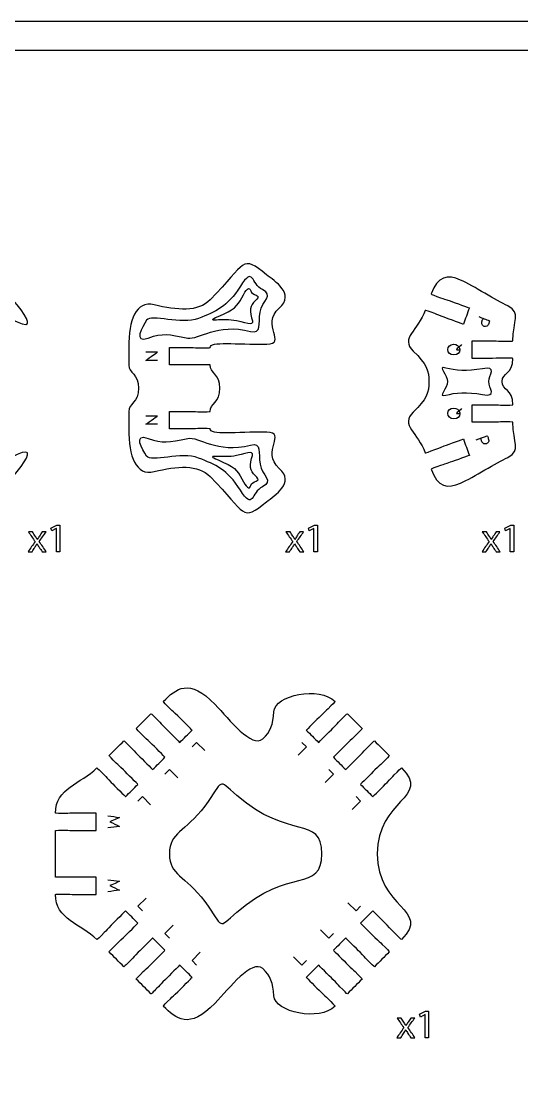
# Model space of a CAD drawing. Extents: x 0 to 620, y 0 to 360.
# Drawn here: x 103.8 to 190, y 178 to 360 of the extents above; entities that cross this region are included whole.
import ezdxf

# ---------------------------------------------------------------- set-up
doc = ezdxf.new("R2010")
doc.units = 0
doc.header["$MEASUREMENT"] = 0
doc.layers.add('DEFAULT', color=7, linetype='CONTINUOUS')

msp = doc.modelspace()

# ---------------------------------------------------------------- linework, layer by layer
at = {"layer": 'DEFAULT', "color": 36}
for points in [[(620, 0), (0, 0), (0, 360), (620, 360)], [(282.56, 5.38), (5, 5.38), (5, 355), (282.56, 355)], [(109.82, 272.64), (109.81, 272.64), (109.01, 272.21), (108.89, 272.69), (109.89, 273.22), (110.42, 273.22), (110.42, 268.63), (109.82, 268.63)], [(154.16, 272.64), (154.15, 272.64), (153.35, 272.21), (153.23, 272.69), (154.23, 273.22), (154.76, 273.22), (154.76, 268.63), (154.16, 268.63)], [(187.97, 272.64), (187.96, 272.64), (187.16, 272.21), (187.04, 272.69), (188.04, 273.22), (188.57, 273.22), (188.57, 268.63), (187.97, 268.63)], [(173.3, 188.94), (173.28, 188.94), (172.48, 188.5), (172.36, 188.98), (173.37, 189.51), (173.9, 189.51), (173.9, 184.93), (173.3, 184.93)]]:
    msp.add_lwpolyline(points, close=True, dxfattribs=at)
at = {"layer": 'DEFAULT', "color": 250}
for points in [[(133.17, 235.01), (133.96, 235.81), (135.39, 234.38)], [(152.07, 235.81), (152.86, 235.02), (151.43, 233.59)], [(128.49, 230.34), (129.29, 231.14), (130.72, 229.71)], [(156.74, 231.14), (157.53, 230.34), (156.1, 228.92)], [(123.82, 225.67), (124.62, 226.47), (126.05, 225.04)], [(161.41, 226.47), (162.2, 225.67), (160.77, 224.24)], [(124.62, 206.77), (123.82, 207.57), (125.25, 209)], [(162.2, 207.57), (161.41, 206.77), (159.98, 208.2)], [(129.29, 202.1), (128.49, 202.9), (129.92, 204.33)], [(157.53, 202.9), (156.74, 202.1), (155.31, 203.53)], [(133.96, 197.43), (133.17, 198.23), (134.59, 199.66)], [(152.86, 198.23), (152.07, 197.43), (150.64, 198.86)]]:
    msp.add_lwpolyline(points, dxfattribs=at)
at = {"layer": 'DEFAULT', "color": 1}
for points, knots in [([(98.01, 276.64), (94.02, 272.09), (96.06, 267.02), (87.88, 269.15), (79.71, 271.27), (73.73, 262.85), (68.26, 268.93), (62.79, 275.01), (55.77, 281.23), (50.65, 277.42), (45.53, 273.61), (46.1, 285.72), (44, 287.53), (41.9, 289.34), (44.38, 293.35), (44.38, 296.79), (44.38, 300.23), (41.9, 304.24), (44, 306.05), (46.1, 307.86), (45.53, 319.97), (50.65, 316.16), (55.77, 312.35), (62.79, 318.57), (68.26, 324.65), (73.73, 330.73), (79.71, 322.3), (87.88, 324.43), (96.06, 326.55), (94.02, 321.49), (98.01, 316.93), (102.01, 312.38), (110.06, 304), (100.12, 309.71), (98.05, 310.87), (93.1, 308.37), (89.28, 308.7), (85.46, 309.03), (83.78, 309.35), (84.78, 310.6), (87.58, 313.08), (83.93, 315.23), (82.6, 316.32), (78.23, 319.89), (79.2, 318.46), (72.89, 312.01), (70.79, 309.86), (67.17, 310.19), (63.22, 311.15), (60.07, 311.91), (58.86, 308.56), (58.86, 303.79), (58.86, 303.74), (58.07, 303.74), (57.11, 303.74), (56.52, 303.74), (56.32, 303.79), (55.36, 303.79), (54.19, 303.79), (53.03, 303.79), (51.86, 303.79), (51.86, 302.78), (51.86, 301.78), (51.86, 300.78), (53.03, 300.78), (54.19, 300.78), (55.36, 300.78), (56.32, 300.78), (56.52, 300.84), (57.11, 300.84), (58.07, 300.84), (58.86, 300.84), (58.86, 300.78), (58.87, 299.42), (60.55, 299.23), (60.55, 296.79), (60.55, 294.34), (58.86, 294.16), (58.86, 292.79), (58.86, 292.74), (58.07, 292.74), (57.11, 292.74), (56.52, 292.74), (56.32, 292.79), (55.36, 292.79), (54.61, 292.79), (53.85, 292.79), (53.1, 292.79), (52.68, 292.79), (52.27, 292.79), (51.86, 292.79), (51.86, 291.79), (51.86, 290.79), (51.86, 289.79), (53.03, 289.79), (54.19, 289.79), (55.36, 289.79), (56.32, 289.79), (56.52, 289.84), (57.11, 289.84), (58.07, 289.84), (58.86, 289.84), (58.86, 289.79), (58.86, 285.02), (60.07, 281.67), (63.22, 282.43), (67.17, 283.39), (70.79, 283.72), (72.89, 281.57), (79.2, 275.12), (78.23, 273.68), (82.6, 277.25), (83.93, 278.34), (87.58, 280.49), (84.78, 282.98), (83.78, 284.22), (85.46, 284.55), (89.28, 284.88), (93.1, 285.21), (98.05, 282.7), (100.12, 283.86), (110.06, 289.58), (102.01, 281.2), (98.01, 276.64)], [1, 1, 1, 1, 2, 2, 2, 3, 3, 3, 4, 4, 4, 5, 5, 5, 6, 6, 6, 7, 7, 7, 8, 8, 8, 9, 9, 9, 10, 10, 10, 11, 11, 11, 12, 12, 12, 13, 13, 13, 14, 14, 14, 15, 15, 15, 16, 16, 16, 17, 17, 17, 18.02, 18.02, 18.02, 19.02, 19.02, 19.02, 20.02, 20.02, 20.02, 29.95, 29.95, 29.95, 38.46, 38.46, 38.46, 48.39, 48.39, 48.39, 49.39, 49.39, 49.39, 50.39, 50.39, 50.39, 51.39, 51.39, 51.39, 52.39, 52.39, 52.39, 53.39, 53.39, 53.39, 54.39, 54.39, 54.39, 60.81, 60.81, 60.81, 64.32, 64.32, 64.32, 72.83, 72.83, 72.83, 82.76, 82.76, 82.76, 83.76, 83.76, 83.76, 84.76, 84.76, 84.76, 85.76, 85.76, 85.76, 86.76, 86.76, 86.76, 87.76, 87.76, 87.76, 88.76, 88.76, 88.76, 89.76, 89.76, 89.76, 90.76, 90.76, 90.76, 91.76, 91.76, 91.76, 91.76]), ([(146.02, 277.25), (141.65, 273.68), (142.61, 275.12), (136.31, 281.57), (134.21, 283.72), (130.59, 283.39), (126.64, 282.43), (123.49, 281.67), (122.28, 285.02), (122.28, 289.79), (122.28, 290.79), (122.28, 291.79), (122.28, 292.79), (122.28, 294.16), (123.97, 294.34), (123.97, 296.79), (123.97, 299.23), (122.29, 299.42), (122.28, 300.78), (122.28, 301.78), (122.28, 302.78), (122.28, 303.79), (122.28, 308.56), (123.49, 311.91), (126.64, 311.15), (130.59, 310.19), (134.21, 309.86), (136.31, 312.01), (142.61, 318.46), (141.65, 319.89), (146.02, 316.32), (147.35, 315.23), (151, 313.08), (148.2, 310.6), (144.88, 307.66), (149.67, 304.43), (146.04, 304.37), (140.64, 304.3), (136.28, 304.93), (136.28, 303.79), (136.28, 303.74), (135.5, 303.74), (134.53, 303.74), (133.94, 303.74), (133.75, 303.79), (132.78, 303.79), (131.61, 303.79), (130.45, 303.79), (129.28, 303.79), (129.28, 302.79), (129.28, 301.79), (129.28, 300.79), (130.45, 300.79), (131.61, 300.79), (132.78, 300.79), (133.75, 300.79), (133.94, 300.84), (134.53, 300.84), (135.5, 300.84), (136.28, 300.84), (136.28, 300.79), (136.28, 299.42), (137.97, 299.24), (137.97, 296.79), (137.97, 294.34), (136.29, 294.15), (136.28, 292.79), (136.28, 292.74), (135.5, 292.74), (134.53, 292.74), (133.94, 292.74), (133.75, 292.79), (132.78, 292.79), (131.61, 292.79), (130.45, 292.79), (129.28, 292.79), (129.28, 291.79), (129.28, 290.79), (129.28, 289.79), (130.45, 289.79), (131.61, 289.79), (132.78, 289.79), (133.75, 289.79), (133.94, 289.84), (134.53, 289.84), (135.5, 289.84), (136.28, 289.84), (136.28, 289.79), (136.28, 288.66), (140.64, 289.28), (146.04, 289.21), (149.67, 289.15), (144.88, 285.92), (148.2, 282.98), (151, 280.49), (147.35, 278.34), (146.02, 277.25)], [1, 1, 1, 1, 2, 2, 2, 3, 3, 3, 4, 4, 4, 12.51, 12.51, 12.51, 13.51, 13.51, 13.51, 14.51, 14.51, 14.51, 23.04, 23.04, 23.04, 24.04, 24.04, 24.04, 25.04, 25.04, 25.04, 26.04, 26.04, 26.04, 27.04, 27.04, 27.04, 28.04, 28.04, 28.04, 29.04, 29.04, 29.04, 30.04, 30.04, 30.04, 31.04, 31.04, 31.04, 40.97, 40.97, 40.97, 49.48, 49.48, 49.48, 59.41, 59.41, 59.41, 60.41, 60.41, 60.41, 61.41, 61.41, 61.41, 62.41, 62.41, 62.41, 63.41, 63.41, 63.41, 64.41, 64.41, 64.41, 65.41, 65.41, 65.41, 75.34, 75.34, 75.34, 83.85, 83.85, 83.85, 93.78, 93.78, 93.78, 94.78, 94.78, 94.78, 95.78, 95.78, 95.78, 96.78, 96.78, 96.78, 97.78, 97.78, 97.78, 98.78, 98.78, 98.78, 98.78]), ([(188.41, 290.93), (188.41, 287.31), (189.94, 286.22), (187.54, 284.88), (185.59, 284.02), (181.65, 281.44), (179.42, 280.45), (177.19, 279.45), (175.42, 279.72), (174.34, 282.84), (174.32, 282.89), (175.06, 283.16), (175.97, 283.48), (176.52, 283.69), (176.72, 283.7), (177.63, 284.03), (178.45, 284.33), (180.92, 285.23), (180.92, 285.23), (180.58, 286.17), (180.24, 287.11), (179.89, 288.05), (179.89, 288.05), (177.42, 287.15), (176.6, 286.85), (175.69, 286.53), (175.53, 286.41), (174.98, 286.21), (174.07, 285.88), (173.33, 285.61), (173.31, 285.66), (172.07, 289.07), (168.95, 290.49), (171.25, 292.67), (173.56, 294.85), (173.96, 296.12), (173.96, 297.93), (173.96, 299.73), (173.56, 301.01), (171.25, 303.19), (168.95, 305.37), (172.07, 306.79), (173.31, 310.2), (173.33, 310.25), (174.07, 309.98), (174.98, 309.65), (175.53, 309.45), (175.69, 309.33), (176.6, 309), (177.42, 308.7), (179.89, 307.8), (179.89, 307.8), (180.24, 308.74), (180.58, 309.68), (180.92, 310.62), (180.92, 310.62), (178.45, 311.52), (177.63, 311.82), (176.72, 312.15), (176.52, 312.17), (175.97, 312.37), (175.06, 312.7), (174.32, 312.97), (174.34, 313.02), (175.42, 316.13), (177.19, 316.41), (179.42, 315.41), (181.65, 314.42), (185.59, 311.83), (187.54, 310.97), (189.94, 309.63), (188.41, 308.55), (188.41, 304.93), (188.41, 304.88), (187.63, 304.88), (186.66, 304.88), (186.07, 304.88), (185.87, 304.93), (184.91, 304.93), (183.74, 304.93), (182.57, 304.93), (181.4, 304.93), (181.4, 303.93), (181.4, 302.93), (181.4, 301.93), (182.57, 301.93), (183.74, 301.93), (184.91, 301.93), (185.87, 301.93), (186.07, 301.98), (186.66, 301.98), (187.63, 301.98), (188.41, 301.98), (188.41, 301.93), (188.41, 299.12), (186.55, 299.53), (186.55, 297.93), (186.55, 296.33), (188.4, 296.74), (188.41, 293.93), (188.41, 293.88), (187.63, 293.88), (186.66, 293.88), (186.07, 293.88), (185.87, 293.93), (184.91, 293.93), (183.74, 293.93), (182.57, 293.93), (181.4, 293.93), (181.4, 292.93), (181.4, 291.93), (181.4, 290.93), (182.57, 290.93), (183.74, 290.93), (184.91, 290.93), (185.87, 290.93), (186.07, 290.98), (186.66, 290.98), (187.63, 290.98), (188.41, 290.98), (188.41, 290.93)], [1, 1, 1, 1, 2, 2, 2, 3, 3, 3, 4, 4, 4, 5, 5, 5, 6, 6, 6, 7, 7, 7, 15.51282, 15.51282, 15.51282, 16.51282, 16.51282, 16.51282, 17.51282, 17.51282, 17.51282, 18.51282, 18.51282, 18.51282, 19.51282, 19.51282, 19.51282, 20.51282, 20.51282, 20.51282, 21.51282, 21.51282, 21.51282, 22.51282, 22.51282, 22.51282, 23.51282, 23.51282, 23.51282, 24.51282, 24.51282, 24.51282, 25.51282, 25.51282, 25.51282, 34.016243, 34.016243, 34.016243, 35.016243, 35.016243, 35.016243, 36.016243, 36.016243, 36.016243, 37.016243, 37.016243, 37.016243, 38.016243, 38.016243, 38.016243, 39.016243, 39.016243, 39.016243, 40.016243, 40.016243, 40.016243, 41.016243, 41.016243, 41.016243, 42.016243, 42.016243, 42.016243, 51.946243, 51.946243, 51.946243, 60.456243, 60.456243, 60.456243, 70.386243, 70.386243, 70.386243, 71.386243, 71.386243, 71.386243, 72.386243, 72.386243, 72.386243, 73.386243, 73.386243, 73.386243, 74.386243, 74.386243, 74.386243, 75.386243, 75.386243, 75.386243, 76.386243, 76.386243, 76.386243, 86.316243, 86.316243, 86.316243, 94.826243, 94.826243, 94.826243, 104.756243, 104.756243, 104.756243, 105.756243, 105.756243, 105.756243, 106.756243, 106.756243, 106.756243, 106.756243]), ([(169.25, 231.4), (169.22, 231.43), (168.66, 230.88), (167.98, 230.2), (167.57, 229.78), (167.46, 229.61), (166.78, 228.92), (166.16, 228.3), (164.3, 226.45), (164.3, 226.45), (163.6, 227.15), (162.89, 227.86), (162.18, 228.57), (162.18, 228.57), (164.04, 230.43), (164.66, 231.05), (165.34, 231.73), (165.51, 231.83), (165.93, 232.25), (166.61, 232.93), (167.17, 233.48), (167.13, 233.52), (166.28, 234.37), (165.43, 235.22), (164.58, 236.07), (164.55, 236.11), (163.99, 235.55), (163.31, 234.87), (162.89, 234.45), (162.79, 234.27), (162.11, 233.59), (161.49, 232.97), (159.63, 231.11), (159.63, 231.11), (158.93, 231.82), (158.22, 232.53), (157.51, 233.24), (157.51, 233.24), (159.37, 235.1), (159.99, 235.71), (160.67, 236.4), (160.84, 236.5), (161.26, 236.92), (161.94, 237.6), (162.5, 238.16), (162.46, 238.19), (161.61, 239.04), (160.76, 239.89), (159.91, 240.74), (159.88, 240.77), (159.32, 240.22), (158.64, 239.54), (158.22, 239.12), (158.12, 238.95), (157.44, 238.26), (156.82, 237.64), (154.96, 235.78), (154.96, 235.78), (154.26, 236.49), (153.55, 237.2), (152.84, 237.91), (152.84, 237.91), (154.7, 239.77), (155.32, 240.38), (156, 241.07), (156.17, 241.17), (156.59, 241.59), (157.27, 242.27), (157.83, 242.83), (157.79, 242.86), (155.11, 245.55), (147.42, 243.92), (147.26, 241.09), (147.13, 238.83), (146.71, 237.64), (145.35, 236.4), (143.5, 234.72), (139.62, 239.73), (137.13, 242.34), (132.68, 247), (130.41, 245.04), (128.23, 242.86), (128.2, 242.82), (128.75, 242.27), (129.43, 241.58), (129.85, 241.17), (130.03, 241.07), (130.71, 240.38), (131.33, 239.77), (133.19, 237.91), (133.19, 237.91), (132.48, 237.2), (131.77, 236.49), (131.06, 235.78), (131.06, 235.78), (129.21, 237.64), (128.59, 238.26), (127.9, 238.95), (127.8, 239.12), (127.38, 239.53), (126.7, 240.22), (126.15, 240.77), (126.11, 240.74), (125.26, 239.89), (124.42, 239.04), (123.57, 238.19), (123.53, 238.15), (124.08, 237.6), (124.77, 236.92), (125.18, 236.5), (125.36, 236.4), (126.04, 235.72), (126.66, 235.1), (128.52, 233.24), (128.52, 233.24), (127.81, 232.53), (127.1, 231.82), (126.39, 231.12), (126.39, 231.12), (124.54, 232.97), (123.92, 233.59), (123.24, 234.28), (123.13, 234.45), (122.71, 234.86), (122.03, 235.55), (121.48, 236.1), (121.44, 236.07), (120.59, 235.22), (119.74, 234.37), (118.9, 233.52), (118.86, 233.48), (119.41, 232.93), (120.1, 232.25), (120.51, 231.83), (120.69, 231.73), (121.37, 231.05), (121.99, 230.43), (123.85, 228.57), (123.85, 228.57), (123.14, 227.86), (122.43, 227.15), (121.73, 226.45), (121.73, 226.45), (119.87, 228.31), (119.25, 228.92), (118.56, 229.61), (118.46, 229.78), (118.05, 230.2), (117.36, 230.88), (116.81, 231.43), (116.77, 231.4), (114.08, 228.71), (109.65, 227.92), (109.65, 223.62), (109.65, 223.57), (110.43, 223.57), (111.4, 223.57), (111.98, 223.57), (112.18, 223.62), (113.15, 223.62), (114.31, 223.62), (115.48, 223.62), (116.65, 223.62), (116.65, 222.62), (116.65, 221.62), (116.65, 220.62), (115.48, 220.62), (114.31, 220.62), (113.15, 220.62), (112.18, 220.62), (111.98, 220.67), (111.4, 220.67), (110.43, 220.67), (109.65, 220.67), (109.65, 220.62), (109.65, 217.95), (109.65, 215.29), (109.65, 212.62), (109.65, 212.57), (110.43, 212.57), (111.4, 212.57), (111.98, 212.57), (112.18, 212.62), (113.15, 212.62), (113.76, 212.62), (114.38, 212.62), (114.99, 212.62), (115.54, 212.62), (116.1, 212.62), (116.65, 212.62), (116.65, 211.62), (116.65, 210.62), (116.65, 209.62), (115.48, 209.62), (114.31, 209.62), (113.15, 209.62), (112.18, 209.62), (111.98, 209.67), (111.4, 209.67), (110.43, 209.67), (109.65, 209.67), (109.65, 209.62), (109.65, 205.32), (114.08, 204.53), (116.77, 201.84), (116.81, 201.81), (117.36, 202.36), (118.05, 203.04), (118.46, 203.46), (118.56, 203.63), (119.25, 204.32), (119.87, 204.93), (121.72, 206.79), (121.72, 206.79), (122.43, 206.09), (123.14, 205.38), (123.85, 204.67), (123.85, 204.67), (121.99, 202.81), (121.37, 202.19), (120.68, 201.51), (120.52, 201.41), (120.1, 200.99), (119.41, 200.31), (118.86, 199.75), (118.9, 199.72), (119.74, 198.87), (120.59, 198.02), (121.44, 197.17), (121.48, 197.13), (122.03, 197.69), (122.72, 198.37), (123.13, 198.79), (123.23, 198.96), (123.92, 199.65), (124.54, 200.26), (126.39, 202.12), (126.39, 202.12), (127.1, 201.41), (127.81, 200.71), (128.52, 200), (128.52, 200), (126.66, 198.14), (126.04, 197.52), (125.36, 196.84), (125.18, 196.74), (124.77, 196.32), (124.08, 195.64), (123.53, 195.08), (123.56, 195.05), (124.41, 194.2), (125.26, 193.35), (126.11, 192.5), (126.15, 192.46), (126.7, 193.02), (127.39, 193.7), (127.8, 194.12), (127.9, 194.29), (128.59, 194.98), (129.2, 195.6), (131.06, 197.45), (131.06, 197.45), (131.77, 196.75), (132.48, 196.04), (133.19, 195.33), (133.19, 195.33), (131.33, 193.47), (130.71, 192.85), (130.03, 192.17), (129.85, 192.07), (129.44, 191.65), (128.75, 190.97), (128.2, 190.41), (128.23, 190.38), (130.41, 188.2), (132.69, 186.24), (137.13, 190.9), (139.63, 193.52), (143.5, 198.52), (145.35, 196.84), (146.71, 195.6), (147.13, 194.41), (147.26, 192.15), (147.43, 189.33), (155.12, 187.7), (157.79, 190.38), (157.79, 190.45), (157.25, 190.99), (156.59, 191.65), (156.17, 192.07), (156, 192.17), (155.32, 192.85), (154.7, 193.47), (152.84, 195.33), (152.84, 195.33), (153.55, 196.04), (154.26, 196.74), (154.96, 197.45), (154.96, 197.45), (156.82, 195.59), (157.44, 194.98), (158.12, 194.29), (158.23, 194.12), (158.64, 193.7), (159.32, 193.02), (159.88, 192.47), (159.91, 192.5), (160.76, 193.35), (161.61, 194.2), (162.46, 195.05), (162.5, 195.08), (161.95, 195.64), (161.26, 196.32), (160.84, 196.74), (160.67, 196.84), (159.99, 197.52), (159.37, 198.14), (157.51, 200), (157.51, 200), (158.22, 200.71), (158.92, 201.41), (159.63, 202.12), (159.63, 202.12), (161.49, 200.26), (162.11, 199.65), (162.79, 198.96), (162.89, 198.79), (163.31, 198.37), (163.99, 197.69), (164.55, 197.13), (164.58, 197.17), (165.43, 198.02), (166.28, 198.87), (167.13, 199.72), (167.17, 199.76), (166.62, 200.31), (165.93, 200.99), (165.52, 201.41), (165.34, 201.51), (164.66, 202.19), (164.04, 202.81), (162.18, 204.67), (162.18, 204.67), (162.89, 205.38), (163.59, 206.09), (164.3, 206.79), (164.3, 206.79), (166.16, 204.93), (166.78, 204.31), (167.46, 203.63), (167.57, 203.46), (167.98, 203.04), (168.67, 202.36), (169.22, 201.81), (169.25, 201.84), (174.41, 206.99), (165.06, 207.21), (165.06, 216.61), (165.06, 226.02), (174.41, 226.24), (169.25, 231.4)], [1, 1, 1, 1, 2, 2, 2, 3, 3, 3, 4, 4, 4, 12.499424, 12.499424, 12.499424, 13.499424, 13.499424, 13.499424, 14.499424, 14.499424, 14.499424, 15.499424, 15.499424, 15.499424, 25.710045, 25.710045, 25.710045, 26.710045, 26.710045, 26.710045, 27.710045, 27.710045, 27.710045, 28.710045, 28.710045, 28.710045, 37.223611, 37.223611, 37.223611, 38.223611, 38.223611, 38.223611, 39.223611, 39.223611, 39.223611, 40.223611, 40.223611, 40.223611, 50.434233, 50.434233, 50.434233, 51.434233, 51.434233, 51.434233, 52.434233, 52.434233, 52.434233, 53.434233, 53.434233, 53.434233, 61.947799, 61.947799, 61.947799, 62.947799, 62.947799, 62.947799, 63.947799, 63.947799, 63.947799, 64.947799, 64.947799, 64.947799, 65.947799, 65.947799, 65.947799, 66.947799, 66.947799, 66.947799, 67.947799, 67.947799, 67.947799, 68.947799, 68.947799, 68.947799, 69.947799, 69.947799, 69.947799, 70.947799, 70.947799, 70.947799, 71.947799, 71.947799, 71.947799, 80.461364, 80.461364, 80.461364, 81.461364, 81.461364, 81.461364, 82.461364, 82.461364, 82.461364, 83.461364, 83.461364, 83.461364, 93.671986, 93.671986, 93.671986, 94.671986, 94.671986, 94.671986, 95.671986, 95.671986, 95.671986, 96.671986, 96.671986, 96.671986, 105.178484, 105.178484, 105.178484, 106.178484, 106.178484, 106.178484, 107.178484, 107.178484, 107.178484, 108.178484, 108.178484, 108.178484, 118.389106, 118.389106, 118.389106, 119.389106, 119.389106, 119.389106, 120.389106, 120.389106, 120.389106, 121.389106, 121.389106, 121.389106, 129.895603, 129.895603, 129.895603, 130.895603, 130.895603, 130.895603, 131.895603, 131.895603, 131.895603, 132.895603, 132.895603, 132.895603, 133.895603, 133.895603, 133.895603, 134.895603, 134.895603, 134.895603, 135.895603, 135.895603, 135.895603, 145.825603, 145.825603, 145.825603, 154.335603, 154.335603, 154.335603, 164.265603, 164.265603, 164.265603, 165.265603, 165.265603, 165.265603, 166.265603, 166.265603, 166.265603, 188.935603, 188.935603, 188.935603, 189.935603, 189.935603, 189.935603, 190.935603, 190.935603, 190.935603, 196.165603, 196.165603, 196.165603, 200.865603, 200.865603, 200.865603, 209.375603, 209.375603, 209.375603, 219.305603, 219.305603, 219.305603, 220.305603, 220.305603, 220.305603, 221.305603, 221.305603, 221.305603, 222.305603, 222.305603, 222.305603, 223.305603, 223.305603, 223.305603, 224.305603, 224.305603, 224.305603, 225.305603, 225.305603, 225.305603, 233.819169, 233.819169, 233.819169, 234.819169, 234.819169, 234.819169, 235.819169, 235.819169, 235.819169, 236.819169, 236.819169, 236.819169, 247.029791, 247.029791, 247.029791, 248.029791, 248.029791, 248.029791, 249.029791, 249.029791, 249.029791, 250.029791, 250.029791, 250.029791, 258.543356, 258.543356, 258.543356, 259.543356, 259.543356, 259.543356, 260.543356, 260.543356, 260.543356, 261.543356, 261.543356, 261.543356, 271.753978, 271.753978, 271.753978, 272.753978, 272.753978, 272.753978, 273.753978, 273.753978, 273.753978, 274.753978, 274.753978, 274.753978, 283.260476, 283.260476, 283.260476, 284.260476, 284.260476, 284.260476, 285.260476, 285.260476, 285.260476, 286.260476, 286.260476, 286.260476, 287.260476, 287.260476, 287.260476, 288.260476, 288.260476, 288.260476, 289.260476, 289.260476, 289.260476, 290.260476, 290.260476, 290.260476, 291.260476, 291.260476, 291.260476, 292.260476, 292.260476, 292.260476, 293.260476, 293.260476, 293.260476, 301.774041, 301.774041, 301.774041, 302.774041, 302.774041, 302.774041, 303.774041, 303.774041, 303.774041, 304.774041, 304.774041, 304.774041, 314.984663, 314.984663, 314.984663, 315.984663, 315.984663, 315.984663, 316.984663, 316.984663, 316.984663, 317.984663, 317.984663, 317.984663, 326.491161, 326.491161, 326.491161, 327.491161, 327.491161, 327.491161, 328.491161, 328.491161, 328.491161, 329.491161, 329.491161, 329.491161, 339.701783, 339.701783, 339.701783, 340.701783, 340.701783, 340.701783, 341.701783, 341.701783, 341.701783, 342.701783, 342.701783, 342.701783, 351.215348, 351.215348, 351.215348, 352.215348, 352.215348, 352.215348, 353.215348, 353.215348, 353.215348, 354.215348, 354.215348, 354.215348, 355.215348, 355.215348, 355.215348, 356.215348, 356.215348, 356.215348, 356.215348]), ([(140.91, 206.59), (137.46, 203.57), (138.76, 203.86), (135.35, 208.41), (131.93, 212.96), (129.29, 212.85), (129.29, 216.61), (129.29, 220.38), (131.93, 220.28), (135.35, 224.82), (138.76, 229.37), (137.46, 229.67), (140.91, 226.65), (149.81, 218.87), (155.51, 223.32), (155.51, 216.62), (155.51, 209.92), (149.81, 214.37), (140.91, 206.59)], [1, 1, 1, 1, 2, 2, 2, 3, 3, 3, 4, 4, 4, 5, 5, 5, 6, 6, 6, 7, 7, 7, 7])]:
    msp.add_open_spline(points, degree=3, knots=knots, dxfattribs=at)
at = {"layer": 'DEFAULT', "color": 5}
for points, knots in [([(132.46, 305.43), (129.04, 306.08), (128.24, 306.36), (125.61, 305.43), (122.98, 304.5), (124.59, 307.32), (125.36, 308.48), (126.14, 309.65), (131.32, 307.65), (134.29, 308.82), (137.26, 309.98), (139.2, 310.74), (141.49, 314.34), (143.79, 317.95), (143.32, 314.72), (145.31, 313.76), (147.31, 312.8), (145.23, 311.86), (144.9, 309.88), (144.57, 307.9), (145.17, 306.08), (143.26, 306.57), (137.44, 308.07), (134.31, 305.08), (132.46, 305.43)], [0, 0, 0, 0, 1, 1, 1, 2, 2, 2, 3, 3, 3, 4, 4, 4, 5, 5, 5, 6, 6, 6, 7, 7, 7, 8, 8, 8, 8]), ([(177.18, 297.93), (177.18, 299.01), (175.3, 300.71), (176.87, 300.27), (178.45, 299.84), (180.53, 299.65), (183.18, 300.15), (185.82, 300.64), (184.25, 299.09), (184.25, 297.93), (184.25, 296.77), (185.82, 295.21), (183.18, 295.71), (180.53, 296.21), (178.45, 296.02), (176.87, 295.58), (175.3, 295.15), (177.18, 296.85), (177.18, 297.93)], [0, 0, 0, 0, 1, 1, 1, 2, 2, 2, 3, 3, 3, 4, 4, 4, 5, 5, 5, 6, 6, 6, 6]), ([(132.46, 288.15), (129.04, 287.5), (128.24, 287.22), (125.61, 288.15), (122.98, 289.08), (124.59, 286.26), (125.36, 285.1), (126.14, 283.93), (131.32, 285.93), (134.29, 284.77), (137.26, 283.6), (139.2, 282.84), (141.49, 279.24), (143.79, 275.63), (143.32, 278.86), (145.31, 279.82), (147.31, 280.78), (145.23, 281.72), (144.9, 283.7), (144.57, 285.68), (145.17, 287.5), (143.26, 287.01), (137.44, 285.51), (134.31, 288.5), (132.46, 288.15)], [0, 0, 0, 0, 1, 1, 1, 2, 2, 2, 3, 3, 3, 4, 4, 4, 5, 5, 5, 6, 6, 6, 7, 7, 7, 8, 8, 8, 8])]:
    msp.add_open_spline(points, degree=3, knots=knots, dxfattribs=at)
at = {"layer": 'DEFAULT', "color": 3}
for points in [[(143.43, 308.9), (142.88, 310.56), (143.49, 311.37), (144.32, 312.13), (145.15, 312.88), (143.49, 312.73), (143.28, 313.55), (143.07, 314.38), (142.49, 313.88), (141.74, 312.38), (141, 310.89), (140.42, 310.31), (137.68, 309.15), (134.94, 307.99), (138.59, 308.9), (140.83, 308.4), (143.07, 307.9), (143.95, 307.32), (143.43, 308.9)], [(143.43, 284.68), (142.88, 283.02), (143.49, 282.21), (144.32, 281.45), (145.15, 280.7), (143.49, 280.85), (143.28, 280.03), (143.07, 279.2), (142.49, 279.7), (141.74, 281.2), (141, 282.69), (140.42, 283.27), (137.68, 284.43), (134.94, 285.59), (138.59, 284.68), (140.83, 285.18), (143.07, 285.68), (143.95, 286.26), (143.43, 284.68)]]:
    msp.add_open_spline(points, degree=3, knots=[0, 0, 0, 0, 1, 1, 1, 2, 2, 2, 3, 3, 3, 4, 4, 4, 5, 5, 5, 6, 6, 6, 6], dxfattribs=at)
at = {"layer": 'DEFAULT', "color": 250}
for points, knots in [([(182.52, 309.11), (183.15, 308.88), (183.77, 308.65), (184.4, 308.42), (184.37, 308.3), (184.34, 308.14), (184.26, 307.94), (184.17, 307.7), (184.05, 307.54), (183.91, 307.46), (183.78, 307.39), (183.62, 307.38), (183.45, 307.44), (183.28, 307.51), (183.16, 307.6), (183.1, 307.74), (183.01, 307.92), (183.02, 308.15), (183.1, 308.39), (183.13, 308.47), (183.3, 308.77), (183.36, 308.8)], [0, 0, 0, 0, 5.660718, 5.660718, 5.660718, 6.660718, 6.660718, 6.660718, 7.660718, 7.660718, 7.660718, 8.660718, 8.660718, 8.660718, 9.660718, 9.660718, 9.660718, 10.660718, 10.660718, 10.660718, 11.660718, 11.660718, 11.660718, 11.660718]), ([(179.54, 304.29), (179.46, 304.02), (178.76, 303.66), (178.68, 303.43), (178.66, 303.39), (179.27, 303.44), (179.27, 303.4), (179.25, 302.92), (178.9, 302.51), (178.25, 302.51), (177.6, 302.51), (177.19, 302.9), (177.19, 303.45), (177.19, 304), (177.61, 304.35), (178.21, 304.35), (178.73, 304.35), (179.1, 304.04), (179.18, 303.81), (179.27, 303.58), (179.28, 303.43), (179.28, 303.43)], [0, 0, 0, 0, 1, 1, 1, 2, 2, 2, 3, 3, 3, 4, 4, 4, 5, 5, 5, 6, 6, 6, 7, 7, 7, 7]), ([(127.25, 301.59), (126.57, 301.59), (125.9, 301.59), (125.23, 301.59), (125.23, 301.59), (127.04, 302.9), (127.25, 303), (126.57, 302.99), (125.9, 302.98), (125.23, 302.97)], [0, 0, 0, 0, 5.729, 5.729, 5.729, 6.729, 6.729, 6.729, 12.458404, 12.458404, 12.458404, 12.458404]), ([(179.54, 293.3), (179.46, 293.02), (178.76, 292.67), (178.68, 292.43), (178.66, 292.39), (179.27, 292.44), (179.27, 292.4), (179.25, 291.92), (178.9, 291.51), (178.25, 291.51), (177.6, 291.51), (177.19, 291.91), (177.19, 292.45), (177.19, 293), (177.61, 293.36), (178.21, 293.36), (178.73, 293.36), (179.1, 293.04), (179.18, 292.81), (179.27, 292.59), (179.28, 292.43), (179.28, 292.43)], [0, 0, 0, 0, 1, 1, 1, 2, 2, 2, 3, 3, 3, 4, 4, 4, 5, 5, 5, 6, 6, 6, 7, 7, 7, 7]), ([(127.25, 290.59), (126.57, 290.59), (125.9, 290.59), (125.23, 290.59), (125.23, 290.59), (127.04, 291.9), (127.25, 292), (126.57, 291.99), (125.9, 291.98), (125.23, 291.97)], [0, 0, 0, 0, 5.729, 5.729, 5.729, 6.729, 6.729, 6.729, 12.458404, 12.458404, 12.458404, 12.458404]), ([(182.1, 287.92), (182.72, 288.15), (183.35, 288.37), (183.97, 288.6), (184.03, 288.49), (184.11, 288.34), (184.18, 288.15), (184.27, 287.9), (184.28, 287.7), (184.22, 287.55), (184.16, 287.42), (184.05, 287.31), (183.88, 287.24), (183.71, 287.18), (183.55, 287.18), (183.42, 287.24), (183.23, 287.32), (183.09, 287.51), (183, 287.75), (182.97, 287.82), (182.91, 288.16), (182.94, 288.23)], [0, 0, 0, 0, 5.660974, 5.660974, 5.660974, 6.660974, 6.660974, 6.660974, 7.660974, 7.660974, 7.660974, 8.660974, 8.660974, 8.660974, 9.660974, 9.660974, 9.660974, 10.660974, 10.660974, 10.660974, 11.660974, 11.660974, 11.660974, 11.660974]), ([(118.68, 223.15), (119.35, 223.06), (120.03, 222.97), (120.7, 222.89), (120.7, 222.89), (119.25, 222.18), (119.04, 222.13), (119.6, 221.86), (120.15, 221.6), (120.7, 221.33), (120.03, 221.25), (119.35, 221.17), (118.68, 221.09)], [0, 0, 0, 0, 5.777674, 5.777674, 5.777674, 6.777674, 6.777674, 6.777674, 11.990209, 11.990209, 11.990209, 17.760218, 17.760218, 17.760218, 17.760218]), ([(118.68, 212.15), (119.35, 212.06), (120.03, 211.97), (120.7, 211.89), (120.7, 211.89), (119.25, 211.18), (119.04, 211.13), (119.6, 210.87), (120.15, 210.6), (120.7, 210.34), (120.03, 210.25), (119.35, 210.17), (118.68, 210.09)], [0, 0, 0, 0, 5.777674, 5.777674, 5.777674, 6.777674, 6.777674, 6.777674, 11.990209, 11.990209, 11.990209, 17.760218, 17.760218, 17.760218, 17.760218])]:
    msp.add_open_spline(points, degree=3, knots=knots, dxfattribs=at)
at = {"layer": 'DEFAULT', "color": 36}
for points, knots in [([(105.69, 272.05), (105.86, 271.81), (106.02, 271.56), (106.18, 271.32), (106.31, 271.13), (106.41, 270.95), (106.53, 270.76), (106.53, 270.76), (106.54, 270.76), (106.55, 270.76), (106.66, 270.96), (106.77, 271.14), (106.89, 271.32), (107.05, 271.57), (107.21, 271.81), (107.37, 272.05), (107.59, 272.05), (107.81, 272.05), (108.04, 272.05), (107.65, 271.5), (107.26, 270.95), (106.87, 270.4), (107.27, 269.81), (107.67, 269.22), (108.07, 268.63), (107.84, 268.63), (107.6, 268.63), (107.37, 268.63), (107.2, 268.89), (107.03, 269.15), (106.87, 269.4), (106.73, 269.6), (106.62, 269.79), (106.5, 270), (106.49, 270), (106.49, 270), (106.48, 270), (106.37, 269.78), (106.25, 269.61), (106.12, 269.4), (105.96, 269.15), (105.8, 268.89), (105.63, 268.63), (105.4, 268.63), (105.17, 268.63), (104.95, 268.63), (105.35, 269.22), (105.76, 269.8), (106.16, 270.38), (105.77, 270.93), (105.39, 271.49), (105, 272.05), (105.23, 272.05), (105.46, 272.05), (105.69, 272.05)], [0, 0, 0, 0, 2.496157, 2.496157, 2.496157, 3.496157, 3.496157, 3.496157, 3.557157, 3.557157, 3.557157, 4.557157, 4.557157, 4.557157, 7.026432, 7.026432, 7.026432, 8.927432, 8.927432, 8.927432, 14.655291, 14.655291, 14.655291, 20.702604, 20.702604, 20.702604, 22.702604, 22.702604, 22.702604, 25.305134, 25.305134, 25.305134, 26.305134, 26.305134, 26.305134, 26.345134, 26.345134, 26.345134, 27.345134, 27.345134, 27.345134, 29.936806, 29.936806, 29.936806, 31.877806, 31.877806, 31.877806, 37.898932, 37.898932, 37.898932, 43.663954, 43.663954, 43.663954, 45.623954, 45.623954, 45.623954, 45.623954]), ([(150.04, 272.05), (150.2, 271.81), (150.36, 271.56), (150.52, 271.32), (150.65, 271.13), (150.76, 270.95), (150.87, 270.76), (150.87, 270.76), (150.88, 270.76), (150.89, 270.76), (151, 270.96), (151.12, 271.14), (151.23, 271.32), (151.39, 271.57), (151.55, 271.81), (151.71, 272.05), (151.93, 272.05), (152.15, 272.05), (152.38, 272.05), (151.99, 271.5), (151.6, 270.95), (151.21, 270.4), (151.61, 269.81), (152.01, 269.22), (152.41, 268.63), (152.18, 268.63), (151.94, 268.63), (151.71, 268.63), (151.54, 268.89), (151.37, 269.15), (151.21, 269.4), (151.07, 269.6), (150.96, 269.79), (150.84, 270), (150.83, 270), (150.83, 270), (150.83, 270), (150.71, 269.78), (150.59, 269.61), (150.47, 269.4), (150.3, 269.15), (150.14, 268.89), (149.97, 268.63), (149.74, 268.63), (149.52, 268.63), (149.29, 268.63), (149.69, 269.22), (150.1, 269.8), (150.5, 270.38), (150.12, 270.93), (149.73, 271.49), (149.34, 272.05), (149.57, 272.05), (149.8, 272.05), (150.04, 272.05)], [0, 0, 0, 0, 2.496157, 2.496157, 2.496157, 3.496157, 3.496157, 3.496157, 3.556157, 3.556157, 3.556157, 4.556157, 4.556157, 4.556157, 7.025432, 7.025432, 7.025432, 8.926432, 8.926432, 8.926432, 14.654291, 14.654291, 14.654291, 20.701604, 20.701604, 20.701604, 22.701604, 22.701604, 22.701604, 25.304134, 25.304134, 25.304134, 26.304134, 26.304134, 26.304134, 26.344134, 26.344134, 26.344134, 27.344134, 27.344134, 27.344134, 29.935806, 29.935806, 29.935806, 31.876806, 31.876806, 31.876806, 37.897932, 37.897932, 37.897932, 43.662954, 43.662954, 43.662954, 45.622954, 45.622954, 45.622954, 45.622954]), ([(183.84, 272.05), (184.01, 271.81), (184.17, 271.56), (184.33, 271.32), (184.46, 271.13), (184.56, 270.95), (184.68, 270.76), (184.68, 270.76), (184.69, 270.76), (184.7, 270.76), (184.81, 270.96), (184.92, 271.14), (185.04, 271.32), (185.2, 271.57), (185.36, 271.81), (185.52, 272.05), (185.74, 272.05), (185.96, 272.05), (186.19, 272.05), (185.8, 271.5), (185.41, 270.95), (185.02, 270.4), (185.42, 269.81), (185.82, 269.22), (186.22, 268.63), (185.99, 268.63), (185.75, 268.63), (185.52, 268.63), (185.35, 268.89), (185.18, 269.15), (185.02, 269.4), (184.88, 269.6), (184.77, 269.79), (184.65, 270), (184.64, 270), (184.64, 270), (184.63, 270), (184.52, 269.78), (184.4, 269.61), (184.27, 269.4), (184.11, 269.15), (183.94, 268.89), (183.78, 268.63), (183.55, 268.63), (183.32, 268.63), (183.1, 268.63), (183.5, 269.22), (183.9, 269.8), (184.31, 270.38), (183.92, 270.93), (183.54, 271.49), (183.15, 272.05), (183.38, 272.05), (183.61, 272.05), (183.84, 272.05)], [1.96, 1.96, 1.96, 1.96, 4.456157, 4.456157, 4.456157, 5.456157, 5.456157, 5.456157, 5.516157, 5.516157, 5.516157, 6.516157, 6.516157, 6.516157, 8.985983, 8.985983, 8.985983, 10.885983, 10.885983, 10.885983, 16.613842, 16.613842, 16.613842, 22.66228, 22.66228, 22.66228, 24.66328, 24.66328, 24.66328, 27.26581, 27.26581, 27.26581, 28.26581, 28.26581, 28.26581, 28.30581, 28.30581, 28.30581, 29.30581, 29.30581, 29.30581, 31.897481, 31.897481, 31.897481, 33.838481, 33.838481, 33.838481, 39.859608, 39.859608, 39.859608, 45.62463, 45.62463, 45.62463, 47.58463, 47.58463, 47.58463, 47.58463]), ([(169.17, 188.34), (169.33, 188.1), (169.49, 187.85), (169.66, 187.61), (169.78, 187.42), (169.89, 187.24), (170, 187.05), (170.01, 187.05), (170.02, 187.05), (170.02, 187.05), (170.14, 187.26), (170.25, 187.43), (170.36, 187.62), (170.52, 187.86), (170.68, 188.1), (170.84, 188.34), (171.06, 188.34), (171.29, 188.34), (171.51, 188.34), (171.12, 187.79), (170.73, 187.24), (170.35, 186.69), (170.75, 186.1), (171.15, 185.51), (171.55, 184.93), (171.31, 184.93), (171.08, 184.93), (170.84, 184.93), (170.67, 185.18), (170.51, 185.44), (170.34, 185.7), (170.21, 185.89), (170.09, 186.08), (169.97, 186.29), (169.97, 186.29), (169.96, 186.29), (169.96, 186.29), (169.85, 186.08), (169.73, 185.9), (169.6, 185.7), (169.43, 185.44), (169.27, 185.18), (169.1, 184.93), (168.88, 184.93), (168.65, 184.93), (168.42, 184.93), (168.82, 185.51), (169.23, 186.09), (169.63, 186.67), (169.25, 187.23), (168.86, 187.79), (168.48, 188.34), (168.71, 188.34), (168.94, 188.34), (169.17, 188.34)], [0, 0, 0, 0, 2.49699, 2.49699, 2.49699, 3.49699, 3.49699, 3.49699, 3.55699, 3.55699, 3.55699, 4.55699, 4.55699, 4.55699, 7.026817, 7.026817, 7.026817, 8.926817, 8.926817, 8.926817, 14.655492, 14.655492, 14.655492, 20.703931, 20.703931, 20.703931, 22.704931, 22.704931, 22.704931, 25.30746, 25.30746, 25.30746, 26.30746, 26.30746, 26.30746, 26.34746, 26.34746, 26.34746, 27.34746, 27.34746, 27.34746, 29.939132, 29.939132, 29.939132, 31.880132, 31.880132, 31.880132, 37.902079, 37.902079, 37.902079, 43.667101, 43.667101, 43.667101, 45.627101, 45.627101, 45.627101, 45.627101])]:
    msp.add_open_spline(points, degree=3, knots=knots, dxfattribs=at)

doc.saveas('drawing.dxf')
